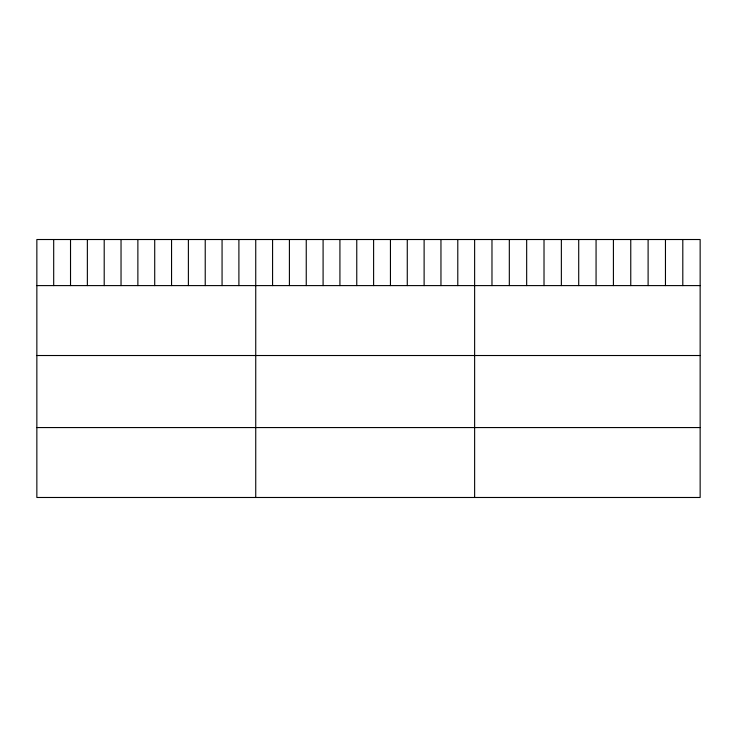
<?xml version="1.0" encoding="UTF-8"?>
<svg xmlns="http://www.w3.org/2000/svg" width="737" height="737" viewBox="0 0 737 737"><rect width="100%" height="100%" fill="white"/><g stroke="black" fill="none" stroke-linecap="round" stroke-linejoin="round"><path stroke-width="1.11" d="M700.15 285.597L700.15 497.484L36.85 497.484L36.85 239.516L700.15 239.516L700.15 285.597L36.85 285.597M36.85 355.52L700.15 355.52M36.85 427.561L700.15 427.561M682.803 239.516L682.803 285.597M665.456 239.516L665.456 285.597M648.109 239.516L648.109 285.597M630.761 239.516L630.761 285.597M613.414 239.516L613.414 285.597M596.067 239.516L596.067 285.597M578.711 239.516L578.711 285.597M561.364 239.516L561.364 285.597M544.017 239.516L544.017 285.597M526.669 239.516L526.669 285.597M509.322 239.516L509.322 285.597M491.975 239.516L491.975 285.597M474.628 239.516L474.628 497.484M457.788 239.516L457.788 285.597M440.956 239.516L440.956 285.597M424.116 239.516L424.116 285.597M407.275 239.516L407.275 285.597M390.444 239.516L390.444 285.597M373.604 239.516L373.604 285.597M356.763 239.516L356.763 285.597M339.923 239.516L339.923 285.597M323.092 239.516L323.092 285.597M306.251 239.516L306.251 285.597M289.411 239.516L289.411 285.597M272.579 239.516L272.579 285.597M255.739 239.516L255.739 497.484M238.899 239.516L238.899 285.597M222.067 239.516L222.067 285.597M205.227 239.516L205.227 285.597M188.386 239.516L188.386 285.597M171.555 239.516L171.555 285.597M154.715 239.516L154.715 285.597M137.874 239.516L137.874 285.597M121.034 239.516L121.034 285.597M104.203 239.516L104.203 285.597M87.362 239.516L87.362 285.597M70.522 239.516L70.522 285.597M53.69 239.516L53.69 285.597"/></g></svg>
